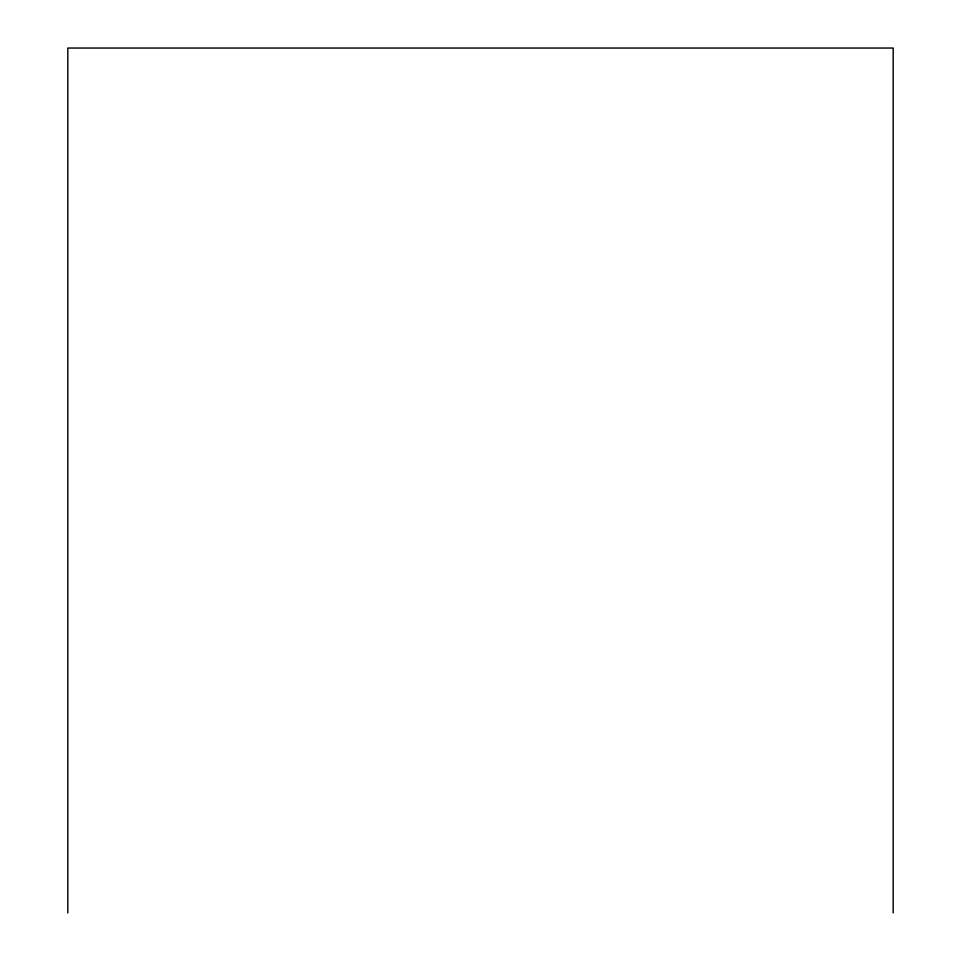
<?xml version="1.0" encoding="UTF-8"?>
<svg xmlns="http://www.w3.org/2000/svg" width="961" height="961" viewBox="0 0 961 961"><rect width="100%" height="100%" fill="white"/><g stroke="black" fill="none" stroke-linecap="round" stroke-linejoin="round"><path stroke-width="1.44" d="M893.177 912.95L893.177 48.05L67.823 48.05L67.823 912.95"/></g></svg>
